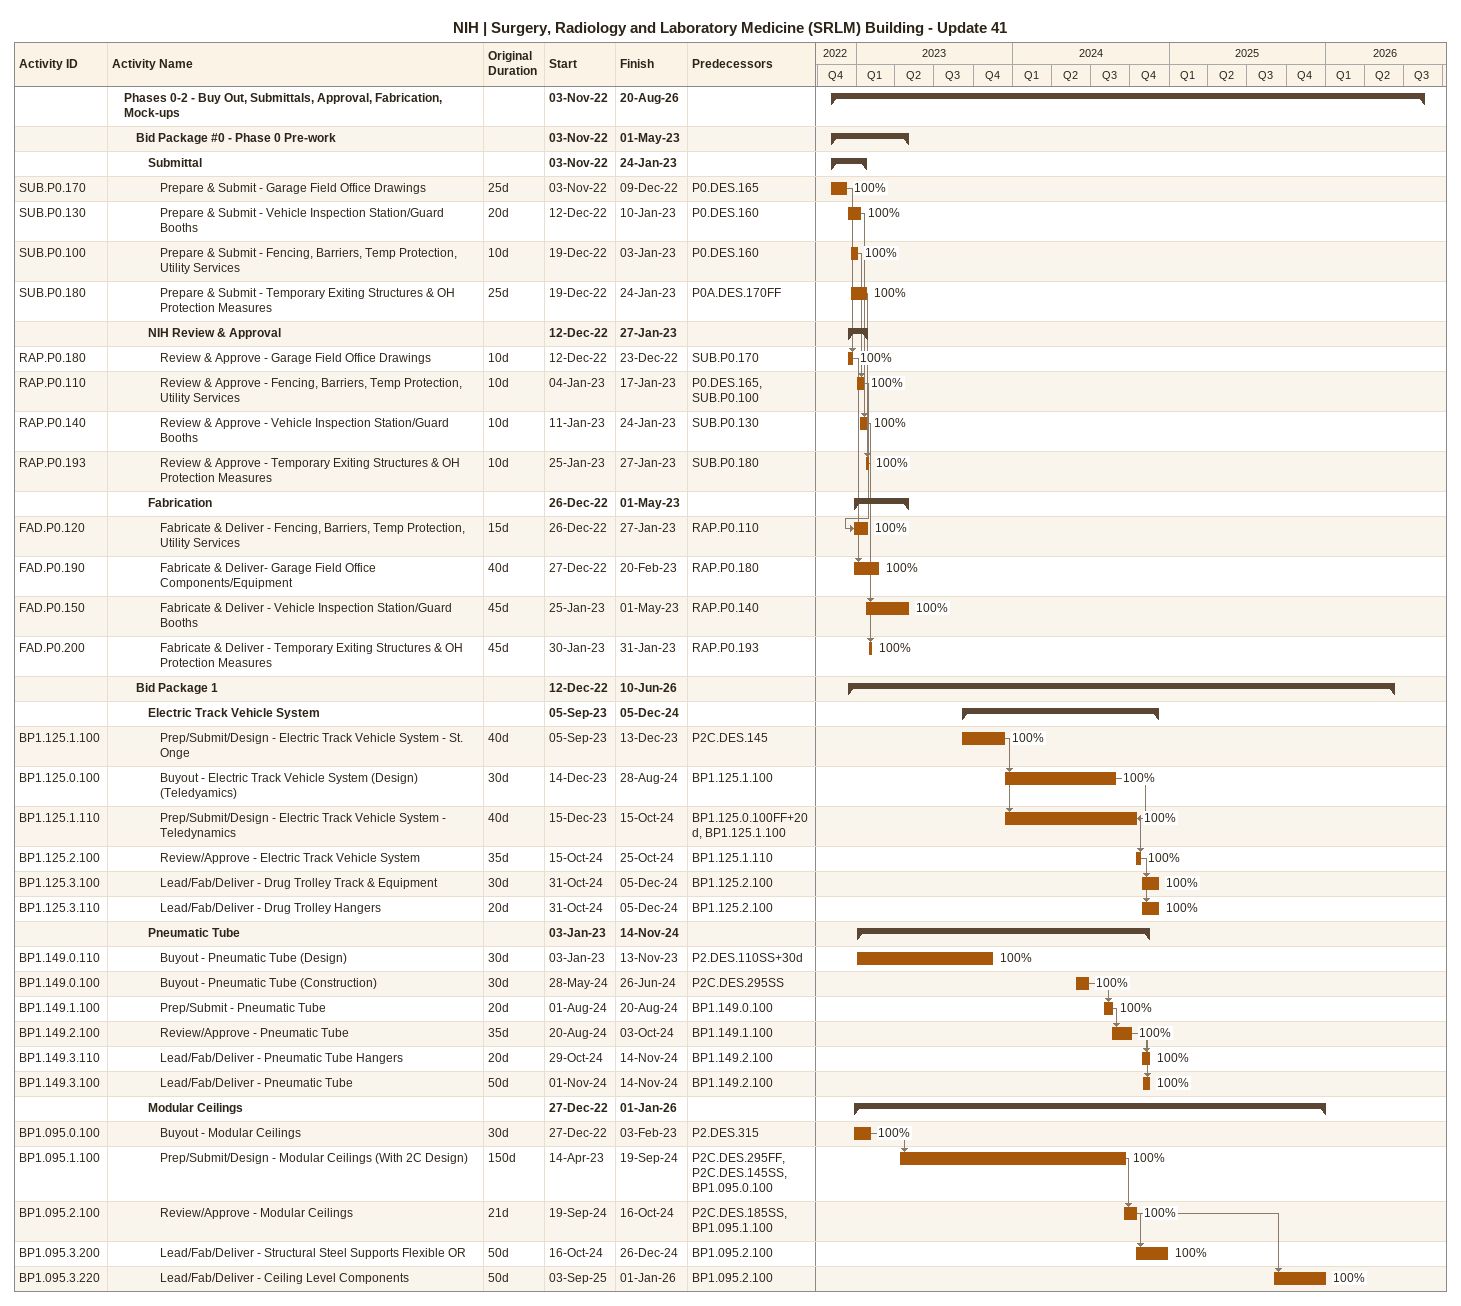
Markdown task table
NIH | Surgery, Radiology and Laboratory Medicine (SRLM) Building - Update 41

| ID | Level | Task | Original duration | Start | Finish | Predecessors | % complete |
|---|---|---|---|---|---|---|---|
|  | 2 | **Phases 0-2 - Buy Out, Submittals, Approval, Fabrication, Mock-ups** |  | 2022-11-03 | 2026-08-20 |  |  |
|  | 3 | **Bid Package #0 - Phase 0 Pre-work** |  | 2022-11-03 | 2023-05-01 |  |  |
|  | 4 | **Submittal** |  | 2022-11-03 | 2023-01-24 |  |  |
| SUB.P0.170 | 5 | Prepare & Submit - Garage Field Office Drawings | 25d | 2022-11-03 | 2022-12-09 | P0.DES.165 | 100 |
| SUB.P0.130 | 5 | Prepare & Submit - Vehicle Inspection Station/Guard Booths | 20d | 2022-12-12 | 2023-01-10 | P0.DES.160 | 100 |
| SUB.P0.100 | 5 | Prepare & Submit - Fencing, Barriers, Temp Protection, Utility Services | 10d | 2022-12-19 | 2023-01-03 | P0.DES.160 | 100 |
| SUB.P0.180 | 5 | Prepare & Submit - Temporary Exiting Structures & OH Protection Measures | 25d | 2022-12-19 | 2023-01-24 | P0A.DES.170FF | 100 |
|  | 4 | **NIH Review & Approval** |  | 2022-12-12 | 2023-01-27 |  |  |
| RAP.P0.180 | 5 | Review & Approve - Garage Field Office Drawings | 10d | 2022-12-12 | 2022-12-23 | SUB.P0.170 | 100 |
| RAP.P0.110 | 5 | Review & Approve - Fencing, Barriers, Temp Protection, Utility Services | 10d | 2023-01-04 | 2023-01-17 | P0.DES.165, SUB.P0.100 | 100 |
| RAP.P0.140 | 5 | Review & Approve - Vehicle Inspection Station/Guard Booths | 10d | 2023-01-11 | 2023-01-24 | SUB.P0.130 | 100 |
| RAP.P0.193 | 5 | Review & Approve - Temporary Exiting Structures & OH Protection Measures | 10d | 2023-01-25 | 2023-01-27 | SUB.P0.180 | 100 |
|  | 4 | **Fabrication** |  | 2022-12-26 | 2023-05-01 |  |  |
| FAD.P0.120 | 5 | Fabricate & Deliver - Fencing, Barriers, Temp Protection, Utility Services | 15d | 2022-12-26 | 2023-01-27 | RAP.P0.110 | 100 |
| FAD.P0.190 | 5 | Fabricate & Deliver- Garage Field Office Components/Equipment | 40d | 2022-12-27 | 2023-02-20 | RAP.P0.180 | 100 |
| FAD.P0.150 | 5 | Fabricate & Deliver - Vehicle Inspection Station/Guard Booths | 45d | 2023-01-25 | 2023-05-01 | RAP.P0.140 | 100 |
| FAD.P0.200 | 5 | Fabricate & Deliver - Temporary Exiting Structures & OH Protection Measures | 45d | 2023-01-30 | 2023-01-31 | RAP.P0.193 | 100 |
|  | 3 | **Bid Package 1** |  | 2022-12-12 | 2026-06-10 |  |  |
|  | 4 | **Electric Track Vehicle System** |  | 2023-09-05 | 2024-12-05 |  |  |
| BP1.125.1.100 | 5 | Prep/Submit/Design - Electric Track Vehicle System - St. Onge | 40d | 2023-09-05 | 2023-12-13 | P2C.DES.145 | 100 |
| BP1.125.0.100 | 5 | Buyout - Electric Track Vehicle System (Design) (Teledyamics) | 30d | 2023-12-14 | 2024-08-28 | BP1.125.1.100 | 100 |
| BP1.125.1.110 | 5 | Prep/Submit/Design - Electric Track Vehicle System - Teledynamics | 40d | 2023-12-15 | 2024-10-15 | BP1.125.0.100FF+20d, BP1.125.1.100 | 100 |
| BP1.125.2.100 | 5 | Review/Approve - Electric Track Vehicle System | 35d | 2024-10-15 | 2024-10-25 | BP1.125.1.110 | 100 |
| BP1.125.3.100 | 5 | Lead/Fab/Deliver - Drug Trolley Track & Equipment | 30d | 2024-10-31 | 2024-12-05 | BP1.125.2.100 | 100 |
| BP1.125.3.110 | 5 | Lead/Fab/Deliver - Drug Trolley Hangers | 20d | 2024-10-31 | 2024-12-05 | BP1.125.2.100 | 100 |
|  | 4 | **Pneumatic Tube** |  | 2023-01-03 | 2024-11-14 |  |  |
| BP1.149.0.110 | 5 | Buyout - Pneumatic Tube (Design) | 30d | 2023-01-03 | 2023-11-13 | P2.DES.110SS+30d | 100 |
| BP1.149.0.100 | 5 | Buyout - Pneumatic Tube (Construction) | 30d | 2024-05-28 | 2024-06-26 | P2C.DES.295SS | 100 |
| BP1.149.1.100 | 5 | Prep/Submit - Pneumatic Tube | 20d | 2024-08-01 | 2024-08-20 | BP1.149.0.100 | 100 |
| BP1.149.2.100 | 5 | Review/Approve - Pneumatic Tube | 35d | 2024-08-20 | 2024-10-03 | BP1.149.1.100 | 100 |
| BP1.149.3.110 | 5 | Lead/Fab/Deliver - Pneumatic Tube Hangers | 20d | 2024-10-29 | 2024-11-14 | BP1.149.2.100 | 100 |
| BP1.149.3.100 | 5 | Lead/Fab/Deliver - Pneumatic Tube | 50d | 2024-11-01 | 2024-11-14 | BP1.149.2.100 | 100 |
|  | 4 | **Modular Ceilings** |  | 2022-12-27 | 2026-01-01 |  |  |
| BP1.095.0.100 | 5 | Buyout - Modular Ceilings | 30d | 2022-12-27 | 2023-02-03 | P2.DES.315 | 100 |
| BP1.095.1.100 | 5 | Prep/Submit/Design - Modular Ceilings (With 2C Design) | 150d | 2023-04-14 | 2024-09-19 | P2C.DES.295FF, P2C.DES.145SS, BP1.095.0.100 | 100 |
| BP1.095.2.100 | 5 | Review/Approve - Modular Ceilings | 21d | 2024-09-19 | 2024-10-16 | P2C.DES.185SS, BP1.095.1.100 | 100 |
| BP1.095.3.200 | 5 | Lead/Fab/Deliver - Structural Steel Supports Flexible OR | 50d | 2024-10-16 | 2024-12-26 | BP1.095.2.100 | 100 |
| BP1.095.3.220 | 5 | Lead/Fab/Deliver - Ceiling Level Components | 50d | 2025-09-03 | 2026-01-01 | BP1.095.2.100 | 100 |
